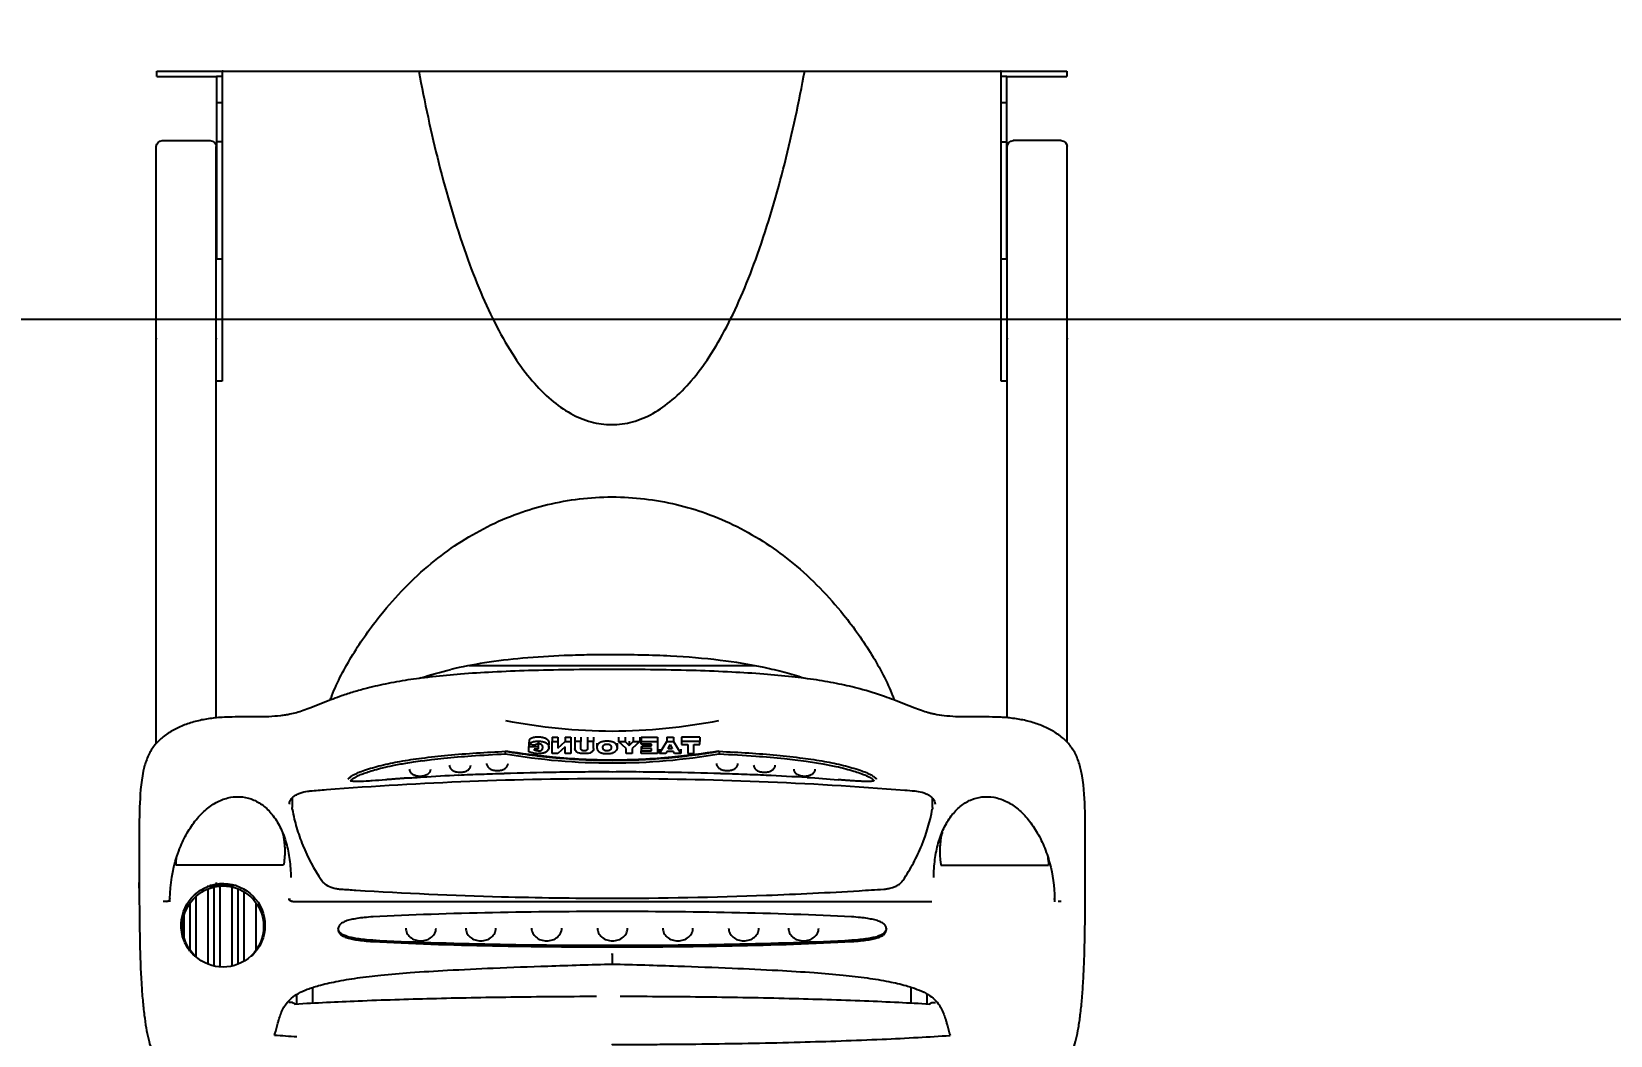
# Model space of a CAD drawing. Extents: x -32840 to 422982, y 280745 to 888746.
# Drawn here: x 80817 to 82115, y 817222 to 818047 of the extents above; entities that cross this region are included whole.
import ezdxf

# ---------------------------------------------------------------- set-up
doc = ezdxf.new("R2010")
doc.units = 0
doc.header["$LTSCALE"] = 1000
doc.header["$PDMODE"] = 3
doc.linetypes.add('HIDDEN', pattern=[0.375, 0.25, -0.125])
doc.layers.get('Defpoints').update_dxf_attribs({"linetype": 'HIDDEN'})
doc.layers.add('a-dim', color=3, linetype='Continuous')
doc.layers.add('A-FUR', color=33, linetype='Continuous', plot=False, transparency=0.5)
doc.styles.add('ROMANS', font='romans.shx', dxfattribs={"width": 0.8})
doc.dimstyles.new('dim-1', dxfattribs={"dimscale": 100, "dimtxt": 2.25, "dimasz": 1, "dimexe": 1, "dimexo": 1, "dimgap": 0.5, "dimtad": 1, "dimdec": 0, "dimzin": 3, "dimdsep": 46, "dimtxsty": 'ROMANS', "dimblk": 'ARCHTICK', "dimcen": 0.0625, "dimdle": 1, "dimclrd": 256, "dimclre": 256, "dimclrt": 6, "dimadec": 0, "dimazin": 0, "dimtfac": 1, "dimtdec": 0, "dimtix": 1, "dimtmove": 1, "dimatfit": 3, "dimfxl": 1, "dimfrac": 2, "dimtolj": 1, "dimtzin": 3, "dimarcsym": 0})

# ---------------------------------------------------------------- blocks, each defined once
blk = doc.blocks.new('_ArchTick')
at = {"color": 0, "linetype": 'ByBlock', "const_width": 0.15}
blk.add_lwpolyline([(-0.5, -0.5), (0.5, 0.5)], dxfattribs=at)
blk = doc.blocks.new('*D1335')
at = {"layer": 'a-dim', "lineweight": -2, "transparency": 16777216}
for p, q in [((78777.9, 818187.9, 0), (78777.9, 817710.8, 0)), ((87577.9, 818187.9, 0), (87577.9, 817710.8, 0)), ((78677.9, 817810.8, 0), (87677.9, 817810.8, 0))]:
    blk.add_line(p, q, dxfattribs=at)
at = {"layer": 'Defpoints', "color": 0, "transparency": 16777216}
for p in [(78777.9, 818287.9, 0), (87577.9, 818287.9, 0), (87577.9, 817810.8, 0)]:
    blk.add_point(p, dxfattribs=at)
at = {"layer": 'a-dim', "lineweight": -2, "transparency": 16777216, "xscale": 100, "yscale": 100, "zscale": 100, "rotation": 180}
blk.add_blockref('_ArchTick', (78777.9, 817810.8, 0), dxfattribs=at)
at = {"layer": 'a-dim', "lineweight": -2, "transparency": 16777216, "xscale": 100, "yscale": 100, "zscale": 100}
blk.add_blockref('_ArchTick', (87577.9, 817810.8, 0), dxfattribs=at)
at = {"layer": 'a-dim', "color": 6, "transparency": 16777216, "insert": (83177.9, 817973.3, 0), "char_height": 225, "attachment_point": 5, "style": 'ROMANS'}
blk.add_mtext('\\A1;8800', dxfattribs=at)
blk = doc.blocks.new('REC-GYM-01')
for p, q in [((467.87, -913.377), (467.752, -913.377)), ((468.01, -913.323), (468.01, -913.647)), ((468.522, -913.873), (468.522, -913.352)), ((488.207, -913.354), (488.207, -913.884)), ((488.719, -913.667), (488.719, -913.325)), ((488.893, -913.377), (489.011, -913.377)), ((465.294, -914.577), (465.294, -917.179)), ((465.491, -914.548), (465.491, -917.208)), ((465.884, -914.578), (465.884, -917.178)), ((464.496, -915.07), (464.504, -915.061)), ((464.506, -915.096), (464.506, -916.661)), ((464.634, -914.917), (464.662, -914.917)), ((464.703, -914.879), (464.703, -916.877)), ((465.097, -914.638), (465.097, -917.119)), ((466.081, -914.64), (466.081, -917.116)), ((466.278, -914.738), (466.278, -917.018)), ((466.511, -914.917), (466.538, -914.917)), ((466.672, -915.104), (466.672, -916.653)), ((464.309, -915.493), (464.309, -916.263)), ((464.208, -915.917), (464.208, -915.914)), ((462.83, -917.327), (462.83, -917.141)), ((462.83, -917.141), (462.83, -917.327)), ((463.719, -916.702), (463.618, -916.702)), ((463.837, -916.694), (463.837, -916.767)), ((463.837, -916.767), (463.837, -916.794)), ((463.837, -916.768), (463.837, -916.795)), ((463.837, -916.768), (463.837, -916.795)), ((465.162, -917.189), (465.065, -917.189)), ((465.491, -917.208), (465.491, -917.288)), ((467.758, -916.776), (467.761, -916.803)), ((467.758, -916.776), (467.761, -916.803)), ((467.875, -916.702), (467.879, -916.702)), ((467.879, -916.702), (488.884, -916.702)), ((488.884, -916.702), (488.888, -916.702)), ((492.926, -916.767), (492.926, -916.694)), ((492.926, -916.794), (492.926, -916.767)), ((492.926, -916.768), (492.926, -916.795)), ((493.145, -916.702), (493.044, -916.702)), ((493.933, -917.141), (493.933, -917.327)), ((493.933, -917.141), (493.933, -917.327)), ((462.83, -917.387), (462.83, -917.249)), ((462.83, -917.422), (462.83, -917.327)), ((462.83, -918.771), (462.83, -917.387)), ((466.018, -917.222), (465.154, -917.222)), ((493.933, -917.249), (493.933, -917.387)), ((493.933, -917.327), (493.933, -917.403)), ((493.933, -917.387), (493.933, -918.771)), ((467.577, -917.897), (464.037, -917.897)), ((489.185, -917.897), (492.726, -917.897)), ((467.854, -920.1), (467.854, -919.792)), ((488.909, -919.792), (488.909, -920.1)), ((467.769, -919.908), (467.769, -919.907)), ((488.994, -919.908), (488.994, -919.909)), ((470.292, -920.657), (470.203, -920.652)), ((486.549, -920.653), (486.444, -920.658)), ((486.984, -920.669), (486.977, -920.666)), ((486.983, -920.673), (486.984, -920.669)), ((474.866, -921.554), (474.866, -921.639)), ((474.873, -921.639), (474.877, -921.639)), ((475.638, -921.627), (475.638, -921.795)), ((475.638, -921.937), (475.638, -921.795)), ((475.638, -921.795), (475.946, -921.795)), ((475.839, -921.839), (475.647, -921.86)), ((475.647, -922.002), (475.647, -921.86)), ((475.813, -921.713), (475.813, -921.676)), ((475.946, -921.713), (475.813, -921.713)), ((475.946, -921.795), (475.946, -921.713)), ((475.946, -921.937), (475.946, -921.795)), ((476.294, -921.767), (476.294, -921.909)), ((476.402, -921.57), (476.402, -921.965)), ((476.59, -921.57), (476.402, -921.57)), ((476.831, -921.787), (476.59, -921.57)), ((476.59, -921.746), (476.832, -921.965)), ((476.59, -921.965), (476.59, -921.746)), ((476.831, -921.57), (476.831, -921.787)), ((477.018, -921.57), (476.831, -921.57)), ((477.018, -921.965), (477.018, -921.57)), ((477.151, -921.965), (477.151, -921.729)), ((477.35, -921.724), (477.35, -921.965)), ((477.57, -921.965), (477.57, -921.724)), ((477.769, -921.729), (477.769, -921.965)), ((477.876, -921.912), (477.876, -921.77)), ((478.544, -921.909), (478.544, -921.767)), ((478.833, -921.735), (478.583, -921.965)), ((478.803, -921.965), (478.933, -921.831)), ((478.833, -921.57), (478.833, -921.735)), ((479.033, -921.57), (478.833, -921.57)), ((478.933, -921.974), (478.933, -921.831)), ((478.933, -921.831), (479.063, -921.965)), ((479.033, -921.735), (479.033, -921.57)), ((479.284, -921.965), (479.033, -921.735)), ((479.326, -921.57), (479.326, -921.659)), ((479.869, -921.57), (479.326, -921.57)), ((479.326, -921.801), (479.326, -921.659)), ((479.326, -921.659), (479.669, -921.659)), ((479.335, -921.88), (479.335, -921.965)), ((479.669, -921.88), (479.335, -921.88)), ((479.36, -921.737), (479.36, -921.818)), ((479.669, -921.737), (479.36, -921.737)), ((479.36, -921.818), (479.669, -921.818)), ((479.669, -921.659), (479.669, -921.737)), ((479.669, -921.818), (479.669, -921.88)), ((479.869, -921.965), (479.869, -921.57)), ((479.932, -921.712), (479.932, -921.57)), ((479.932, -921.57), (480.174, -921.965)), ((480.14, -921.57), (479.932, -921.57)), ((480.172, -921.635), (480.14, -921.57)), ((480.398, -921.635), (480.172, -921.635)), ((480.214, -921.72), (480.285, -921.862)), ((480.355, -921.72), (480.214, -921.72)), ((480.285, -921.862), (480.355, -921.72)), ((480.391, -921.965), (480.633, -921.57)), ((480.43, -921.57), (480.398, -921.635)), ((480.633, -921.57), (480.43, -921.57)), ((480.633, -921.712), (480.633, -921.57)), ((480.658, -921.867), (480.861, -921.867)), ((480.658, -921.965), (480.658, -921.867)), ((480.861, -921.57), (481.061, -921.57)), ((480.861, -921.867), (480.861, -921.57)), ((481.061, -921.57), (481.061, -921.867)), ((481.061, -921.867), (481.264, -921.867)), ((481.264, -921.867), (481.264, -921.965)), ((481.885, -921.639), (481.89, -921.639)), ((481.897, -921.639), (481.897, -921.554)), ((463.39, -921.902), (463.39, -941.526)), ((476.402, -922.107), (476.402, -921.965)), ((476.402, -921.965), (476.59, -921.965)), ((476.402, -922.107), (476.59, -922.107)), ((476.59, -922.107), (476.59, -921.965)), ((476.832, -922.107), (476.832, -921.965)), ((476.832, -921.965), (477.018, -921.965)), ((476.832, -922.107), (477.018, -922.107)), ((477.018, -922.107), (477.018, -921.965)), ((477.151, -922.107), (477.151, -921.965)), ((477.35, -921.965), (477.151, -921.965)), ((477.35, -922.107), (477.35, -921.965)), ((477.57, -922.107), (477.57, -921.965)), ((477.769, -921.965), (477.57, -921.965)), ((477.769, -922.107), (477.769, -921.965)), ((478.583, -922.107), (478.583, -921.965)), ((478.583, -921.965), (478.803, -921.965)), ((478.803, -922.107), (478.803, -921.965)), ((479.063, -922.107), (479.063, -921.965)), ((479.063, -921.965), (479.284, -921.965)), ((479.284, -922.107), (479.284, -921.965)), ((479.335, -922.107), (479.335, -921.965)), ((479.335, -921.965), (479.869, -921.965)), ((479.335, -922.107), (479.869, -922.107)), ((479.869, -922.107), (479.869, -921.965)), ((480.174, -922.107), (480.174, -921.965)), ((480.174, -921.965), (480.391, -921.965)), ((480.174, -922.107), (480.391, -922.107)), ((480.391, -922.107), (480.391, -921.965)), ((480.658, -922.107), (480.658, -921.965)), ((481.264, -921.965), (480.658, -921.965)), ((481.264, -922.107), (480.658, -922.107)), ((481.264, -922.107), (481.264, -921.965)), ((493.335, -921.943), (493.335, -941.526)), ((465.359, -922.741), (465.359, -941.526)), ((491.367, -922.745), (491.367, -941.526)), ((469.158, -923.456), (469.162, -923.467)), ((469.162, -923.466), (469.162, -923.466)), ((487.599, -923.467), (487.603, -923.457)), ((487.599, -923.467), (487.599, -923.466)), ((472.083, -924.053), (472.038, -924.038)), ((483.061, -924.456), (473.668, -924.456)), ((478.381, -924.815), (478.365, -924.815)), ((470.774, -926.128), (470.776, -926.131)), ((485.986, -926.131), (485.987, -926.128)), ((478.365, -930.005), (478.381, -930.005)), ((465.561, -933.811), (465.359, -933.815)), ((465.561, -944.008), (465.561, -933.811)), ((491.367, -933.815), (491.168, -933.811)), ((491.168, -933.811), (491.168, -944.008)), ((465.359, -937.836), (465.561, -937.836)), ((465.372, -943.83), (465.372, -937.836)), ((491.168, -937.836), (491.367, -937.836)), ((491.357, -937.836), (491.357, -943.83)), ((473.573, -937.979), (473.575, -937.975)), ((483.154, -937.975), (483.156, -937.979)), ((463.587, -941.723), (465.162, -941.723)), ((465.372, -941.688), (465.561, -941.688)), ((491.168, -941.687), (491.357, -941.687)), ((493.138, -941.723), (491.564, -941.723)), ((465.561, -942.964), (465.372, -942.964)), ((491.357, -942.963), (491.168, -942.963)), ((463.404, -943.83), (465.372, -943.83)), ((463.404, -943.83), (463.404, -944.008)), ((463.404, -944.008), (465.561, -944.008)), ((465.561, -943.83), (465.372, -943.83)), ((465.585, -944.008), (465.561, -944.008)), ((465.561, -944.008), (465.585, -944.008)), ((465.561, -944.008), (472.021, -944.008)), ((465.562, -944.008), (465.652, -944.008)), ((472.021, -944.008), (473.587, -944.008)), ((473.587, -944.008), (480.541, -944.008)), ((480.541, -944.008), (484.708, -944.008)), ((484.708, -944.008), (491.168, -944.008)), ((491.077, -944.008), (491.167, -944.008)), ((491.168, -944.008), (491.144, -944.008)), ((491.144, -944.008), (491.168, -944.008)), ((491.357, -943.83), (491.168, -943.83)), ((491.168, -944.008), (493.325, -944.008)), ((491.357, -943.83), (493.325, -943.83)), ((493.325, -944.008), (493.325, -943.83))]:
    blk.add_line(p, q)
for centre, radius, start, end in [((472.297, -984.295), 72.173, 93.40545, 93.99056), ((467.87, -913.298), 0.0787, 270.0008, 344.5476), ((488.893, -913.298), 0.0787, 195.4499, 269.9993), ((465.586, -915.878), 1.333, 46.1105, 133.8895), ((465.586, -915.878), 1.333, 133.8895, 0), ((465.549, -915.892), 1.335, 142.0214, 157.567), ((465.586, -915.914), 1.378, 133.6923, 141.7763), ((465.586, -915.878), 1.333, 360, 46.1105), ((465.586, -915.914), 1.378, 0, 46.3077), ((447.849, -915.47), 30.536, 0.8937, 1.5477), ((529.186, -915.894), 50.812, 178.5912, 178.9843), ((465.587, -915.914), 1.378, 167.3486, 179.9982), ((465.576, -915.91), 1.368, 157.2843, 167.3844), ((465.495, -915.915), 1.287, 180.0746, 182.3411), ((465.586, -915.914), 1.378, 182.2665, 0), ((468.622, -916.716), 4.786, 180.9388, 197.8445), ((465.166, -917.44), 0.251, 57.5647, 91.008), ((466.887, -917.746), 2.854, 183.0315, 188.8067), ((489.876, -917.746), 2.854, 351.201, 356.9685), ((468.156, -919.792), 0.302, 169.5119, 179.9904), ((488.607, -919.792), 0.302, 0.0078, 10.4902), ((469.893, -920.603), 0.133, 216.7036, 225.2111), ((470.008, -920.486), 0.298, 225.343, 230.4925), ((469.877, -920.936), 0.284, 92.7523, 102.6743), ((470.167, -920.294), 0.547, 230.4547, 235.1017), ((470.363, -920.012), 0.891, 235.1161, 241.4588), ((469.973, -921.903), 1.256, 91.5444, 95.0385), ((470.588, -919.6), 1.359, 241.4295, 245.787), ((470.002, -923.193), 2.547, 88.8384, 91.4145), ((471.05, -918.565), 2.493, 245.865, 249.5792), ((469.931, -926.441), 5.795, 87.3093, 88.7851), ((469.87, -928.925), 8.279, 85.6904, 87.0796), ((467.941, -957.083), 36.503, 85.3083, 85.9926), ((474.187, -888.694), 32.167, 265.5232, 266.34), ((475.63, -867.976), 52.935, 266.2126, 267.5072), ((480.923, -864.253), 56.663, 272.5422, 273.9093), ((480.722, -861.961), 58.963, 273.95309, 274.94458), ((487.076, -931.958), 11.317, 93.2004, 94.217), ((486.785, -925.117), 4.47, 91.0854, 93.0279), ((485.854, -918.921), 2.111, 293.077, 296.6087), ((486.76, -923.328), 2.681, 88.7667, 91.2813), ((486.455, -920.106), 0.782, 296.1573, 308.0428), ((486.79, -921.915), 1.268, 85.1769, 88.7155), ((486.847, -921.223), 0.573, 79.7729, 85.1151), ((486.705, -920.428), 0.374, 308.2429, 312.9825), ((486.914, -920.852), 0.197, 71.1284, 79.6123), ((486.834, -920.57), 0.182, 313.8221, 321.0838), ((486.937, -920.654), 0.0494, 321.0838, 337.2051), ((471.794, -916.548), 4.643, 249.6597, 251.9115), ((472.415, -914.634), 6.655, 251.9426, 253.8635), ((472.397, -914.727), 6.561, 253.792, 256.1652), ((472.763, -913.243), 8.089, 256.1608, 258.5811), ((473.554, -909.27), 12.14, 258.6331, 260.7331), ((474.164, -905.521), 15.939, 260.7394, 261.6542), ((474.558, -902.847), 18.642, 261.6506, 262.5656), ((475.082, -898.803), 22.719, 262.5726, 263.3257), ((477.45, -827.528), 93.423, 267.47113, 267.92954), ((479.704, -764.13), 156.861, 267.94335, 268.21649), ((479.186, -779.482), 141.501, 268.2328, 268.92732), ((478.145, -832.38), 88.592, 268.95958, 269.57776), ((477.945, -861.066), 59.906, 269.56733, 270.43028), ((478.842, -867.73), 53.242, 269.5189, 270.4675), ((478.482, -823.609), 97.365, 270.46754, 271.02506), ((477.782, -787.523), 133.458, 271.0481, 271.78544), ((476.889, -758.995), 161.999, 271.78689, 272.06665), ((479.346, -828.377), 92.574, 272.09528, 272.53252), ((481.603, -898.25), 23.277, 276.016, 277.7792), ((482.614, -905.675), 15.784, 277.7926, 279.8058), ((483.611, -911.409), 9.964, 279.7718, 282.2847), ((484.239, -914.254), 7.051, 282.2146, 284.994), ((484.065, -913.667), 7.662, 285.1145, 287.1302), ((484.711, -915.777), 5.455, 287.174, 289.442), ((485.517, -918.067), 3.028, 289.4808, 292.611), ((475.311, -896.946), 24.59, 263.2985, 264.2514), ((475.85, -891.701), 29.863, 264.2316, 265.9642), ((476.692, -879.767), 41.827, 265.9642, 267.4982), ((474.874, -921.586), 0.062, 267.2702, 279.3664), ((474.874, -921.586), 0.062, 267.2702, 279.3664), ((475.969, -922.387), 0.829, 102.1415, 113.5057), ((475.783, -921.8), 0.148, 203.6177, 235.8686), ((475.926, -922.189), 0.627, 87.3222, 102.1415), ((475.955, -922.035), 0.386, 100.8474, 111.594), ((475.906, -921.801), 0.0767, 209.4923, 249.7354), ((475.946, -921.692), 0.193, 249.7354, 271.6454), ((475.946, -921.995), 0.346, 90, 100.625), ((476.123, -921.766), 0.171, 318.2445, 359.4515), ((476.124, -921.768), 0.17, 0.1587, 39.997), ((476.13, -921.908), 0.165, 359.5112, 25.0189), ((477.274, -921.727), 0.122, 148.7046, 181.1442), ((477.319, -921.762), 0.18, 121.74, 146.7602), ((477.352, -921.806), 0.235, 101.7157, 122.8695), ((477.442, -922.281), 0.718, 89.8132, 101.0034), ((477.408, -921.724), 0.0586, 120.105, 180), ((477.358, -925.045), 3.483, 86.9021, 88.5911), ((477.508, -921.726), 0.062, 2.0186, 58.1386), ((477.535, -921.914), 0.347, 72.411, 88.0366), ((477.523, -921.903), 0.341, 57.0838, 69.9481), ((477.642, -921.721), 0.123, 28.3378, 57.6513), ((477.639, -921.729), 0.13, 0, 30.9146), ((478.324, -921.82), 0.243, 43.839, 75.8075), ((478.384, -921.762), 0.159, 358.2787, 43.839), ((481.889, -921.586), 0.0621, 260.6336, 272.7284), ((481.889, -921.586), 0.0621, 260.6336, 272.7284), ((480.202, -882.067), 39.523, 272.4576, 274.2057), ((480.85, -891.008), 30.558, 274.2227, 275.996), ((475.783, -921.943), 0.148, 203.6177, 235.8686), ((475.847, -921.694), 0.272, 237.2167, 257.3858), ((475.847, -921.836), 0.272, 237.2167, 257.3858), ((476.124, -921.908), 0.171, 318.1849, 359.5112), ((474.384, -921.4), 5.616, 200.0301, 201.4785), ((482.08, -921.288), 5.933, 338.557, 339.9253), ((475.509, -913.725), 10.881, 251.6463, 257.0462), ((463.587, -941.526), 0.197, 180, 270), ((465.162, -941.526), 0.197, 270, 0), ((465.162, -941.526), 0.197, 270, 360), ((491.564, -941.526), 0.197, 180, 270), ((491.564, -941.526), 0.197, 180, 270), ((493.138, -941.526), 0.197, 270, 0), ((493.138, -941.526), 0.197, 270, 360)]:
    blk.add_arc(centre, radius, start, end)
for points, degree, knots in [([(462.83, -917.141), (462.831, -916.544), (462.838, -915.499), (462.881, -914.27), (462.938, -913.476), (462.989, -912.987), (463.05, -912.562), (463.124, -912.193), (463.211, -911.872), (463.316, -911.592), (463.44, -911.35), (463.584, -911.146), (463.747, -910.979), (463.929, -910.851), (464.133, -910.76), (464.323, -910.716), (464.505, -910.695), (464.743, -910.678), (465.036, -910.662), (465.334, -910.673), (465.551, -910.691), (465.724, -910.708), (465.83, -910.724), (465.884, -910.735)], 3, [0, 0, 0, 0, 45.485198, 79.574083, 93.713434, 106.175567, 116.982221, 126.420934, 134.857613, 142.35115, 149.16202, 155.473949, 161.332036, 166.904219, 172.383766, 178.261097, 181.670515, 186.373678, 196.453206, 204.00579, 209.060803, 213.033779, 217.244303, 217.244303, 217.244303, 217.244303]), ([(491.239, -910.689), (491.29, -910.684), (491.441, -910.673), (491.723, -910.662), (492.062, -910.681), (492.377, -910.702), (492.629, -910.76), (492.833, -910.85), (493.015, -910.978), (493.179, -911.146), (493.323, -911.35), (493.447, -911.592), (493.552, -911.872), (493.639, -912.194), (493.713, -912.566), (493.775, -912.992), (493.825, -913.478), (493.865, -914.033), (493.896, -914.668), (493.926, -915.712), (493.932, -916.547), (493.933, -917.141)], 3, [372.200272, 372.200272, 372.200272, 372.200272, 376.154289, 383.743476, 393.702111, 401.952808, 407.83688, 413.303519, 418.862357, 424.738857, 431.06874, 437.885562, 445.374329, 453.835569, 463.321616, 474.243447, 486.581068, 500.607988, 516.592299, 535.01741, 580.226926, 580.226926, 580.226926, 580.226926]), ([(478.382, -911.999), (478.382, -911.999), (478.382, -911.999), (478.382, -911.999), (478.382, -911.999), (478.382, -911.999), (478.382, -911.999), (478.382, -911.999), (478.385, -911.999), (478.393, -911.999), (478.409, -911.999), (478.437, -911.999), (478.492, -911.999), (478.61, -911.999), (478.844, -911.999), (479.304, -912), (480.216, -912.005), (482.007, -912.021), (484.442, -912.067), (486.749, -912.145), (488.393, -912.227), (489.139, -912.273), (489.488, -912.297)], 3, [0, 0, 0, 0, 0.001301, 0.006263, 0.006859, 0.009144, 0.014433, 0.014467, 0.016399, 0.260892, 0.586785, 1.23849, 2.42879, 4.768177, 10.196814, 20.323069, 39.79457, 79.682451, 156.834631, 225.359963, 255.553928, 282.266428, 282.266428, 282.266428, 282.266428]), ([(467.275, -912.297), (467.28, -912.314), (467.32, -912.448), (467.365, -912.619), (467.427, -912.836), (467.48, -912.999), (467.557, -913.179), (467.67, -913.361), (467.834, -913.534), (468.071, -913.692), (468.372, -913.827), (468.785, -913.958), (469.335, -914.081), (470.02, -914.194), (470.836, -914.29), (471.824, -914.372), (473.057, -914.447), (474.564, -914.518), (476.373, -914.586), (477.679, -914.625), (478.389, -914.645)], 3, [273.822519, 273.822519, 273.822519, 273.822519, 275.174141, 284.479115, 287.324702, 292.327857, 297.513615, 302.228928, 308.582117, 315.578473, 323.823851, 333.656309, 348.571481, 366.758898, 386.554424, 411.130636, 442.318449, 480.623199, 526.121771, 580.225846, 580.225846, 580.225846, 580.225846]), ([(478.374, -914.645), (479.094, -914.625), (480.41, -914.585), (482.227, -914.517), (483.722, -914.447), (484.941, -914.371), (485.921, -914.29), (486.741, -914.195), (487.431, -914.081), (487.981, -913.957), (488.392, -913.826), (488.693, -913.691), (488.929, -913.534), (489.093, -913.361), (489.205, -913.179), (489.282, -913), (489.335, -912.837), (489.398, -912.621), (489.443, -912.449), (489.483, -912.315), (489.488, -912.297)], 3, [0, 0, 0, 0, 54.917763, 100.322643, 138.542163, 168.947974, 193.34841, 213.507249, 231.844346, 246.583397, 256.460526, 264.690557, 271.639359, 278.006063, 282.668229, 287.86641, 292.881453, 295.730278, 304.997659, 306.404672, 306.404672, 306.404672, 306.404672]), ([(477.868, -913.573), (477.376, -913.572), (476.434, -913.568), (474.625, -913.548), (472.501, -913.508), (470.135, -913.433), (468.638, -913.361), (467.946, -913.319)], 3, [0, 0, 0, 0, 37.425614, 71.78185, 137.897865, 199.274986, 252.133166, 252.133166, 252.133166, 252.133166]), ([(488.817, -913.319), (488.478, -913.34), (487.765, -913.378), (486.227, -913.446), (484.119, -913.512), (481.439, -913.561), (479.584, -913.573), (478.638, -913.574)], 3, [0, 0, 0, 0, 25.874152, 54.40712, 117.361609, 186.561194, 258.666476, 258.666476, 258.666476, 258.666476]), ([(469.37, -915.782), (469.371, -915.756), (469.381, -915.7), (469.432, -915.626), (469.519, -915.565), (469.642, -915.513), (469.802, -915.469), (469.999, -915.433), (470.237, -915.403), (470.412, -915.389), (470.508, -915.382)], 3, [33.245629, 33.245629, 33.245629, 33.245629, 35.237075, 37.483611, 39.923983, 43.325856, 47.616491, 52.510398, 58.586328, 65.891571, 65.891571, 65.891571, 65.891571]), ([(470.508, -915.424), (470.417, -915.43), (470.247, -915.444), (470.015, -915.472), (469.818, -915.508), (469.659, -915.549), (469.536, -915.599), (469.447, -915.655), (469.388, -915.726), (469.373, -915.784), (469.37, -915.813)], 3, [0, 0, 0, 0, 6.901911, 12.975654, 17.853148, 22.145767, 25.501969, 27.922522, 30.112675, 32.372556, 32.372556, 32.372556, 32.372556]), ([(471.595, -915.823), (471.595, -915.796), (471.601, -915.741), (471.64, -915.634), (471.736, -915.518), (471.9, -915.428), (472.026, -915.408), (472.091, -915.408)], 3, [0, 0, 0, 0, 2.084509, 4.194463, 8.610067, 13.308269, 18.220065, 18.220065, 18.220065, 18.220065]), ([(472.091, -915.408), (472.123, -915.408), (472.188, -915.413), (472.31, -915.444), (472.446, -915.518), (472.559, -915.655), (472.587, -915.768), (472.587, -915.823)], 3, [0, 0, 0, 0, 2.459495, 4.911796, 9.609432, 14.025597, 18.22006, 18.22006, 18.22006, 18.22006]), ([(473.563, -915.823), (473.563, -915.796), (473.57, -915.741), (473.609, -915.634), (473.704, -915.518), (473.869, -915.428), (473.995, -915.408), (474.059, -915.408)], 3, [0, 0, 0, 0, 2.084509, 4.194463, 8.610067, 13.308269, 18.220065, 18.220065, 18.220065, 18.220065]), ([(474.059, -915.408), (474.092, -915.408), (474.156, -915.413), (474.279, -915.444), (474.414, -915.518), (474.528, -915.655), (474.556, -915.768), (474.556, -915.823)], 3, [0, 0, 0, 0, 2.459495, 4.911796, 9.609432, 14.025597, 18.22006, 18.22006, 18.22006, 18.22006]), ([(475.729, -915.823), (475.728, -915.796), (475.735, -915.741), (475.774, -915.634), (475.87, -915.518), (476.034, -915.428), (476.16, -915.408), (476.225, -915.408)], 3, [0, 0, 0, 0, 2.084509, 4.194463, 8.610067, 13.308269, 18.220065, 18.220065, 18.220065, 18.220065]), ([(476.225, -915.408), (476.257, -915.408), (476.321, -915.413), (476.444, -915.444), (476.58, -915.518), (476.693, -915.655), (476.721, -915.768), (476.721, -915.823)], 3, [0, 0, 0, 0, 2.459495, 4.911796, 9.609432, 14.025597, 18.22006, 18.22006, 18.22006, 18.22006]), ([(477.894, -915.823), (477.894, -915.796), (477.9, -915.741), (477.939, -915.634), (478.035, -915.518), (478.199, -915.428), (478.326, -915.408), (478.39, -915.408)], 3, [0, 0, 0, 0, 2.084509, 4.194463, 8.610067, 13.308269, 18.220065, 18.220065, 18.220065, 18.220065]), ([(478.39, -915.408), (478.422, -915.408), (478.487, -915.413), (478.609, -915.444), (478.745, -915.518), (478.858, -915.655), (478.886, -915.768), (478.886, -915.823)], 3, [0, 0, 0, 0, 2.459495, 4.911796, 9.609432, 14.025597, 18.22006, 18.22006, 18.22006, 18.22006]), ([(480.042, -915.823), (480.042, -915.796), (480.049, -915.741), (480.088, -915.634), (480.183, -915.518), (480.348, -915.428), (480.474, -915.408), (480.538, -915.408)], 3, [0, 0, 0, 0, 2.084509, 4.194463, 8.610067, 13.308269, 18.220065, 18.220065, 18.220065, 18.220065]), ([(480.538, -915.408), (480.57, -915.408), (480.635, -915.413), (480.758, -915.444), (480.893, -915.518), (481.007, -915.655), (481.035, -915.768), (481.034, -915.823)], 3, [0, 0, 0, 0, 2.459495, 4.911796, 9.609432, 14.025597, 18.22006, 18.22006, 18.22006, 18.22006]), ([(482.207, -915.823), (482.207, -915.796), (482.214, -915.741), (482.253, -915.634), (482.349, -915.518), (482.513, -915.428), (482.639, -915.408), (482.704, -915.408)], 3, [0, 0, 0, 0, 2.084509, 4.194463, 8.610067, 13.308269, 18.220065, 18.220065, 18.220065, 18.220065]), ([(482.704, -915.408), (482.736, -915.408), (482.8, -915.413), (482.923, -915.444), (483.058, -915.518), (483.172, -915.655), (483.2, -915.768), (483.2, -915.823)], 3, [0, 0, 0, 0, 2.459495, 4.911796, 9.609432, 14.025597, 18.22006, 18.22006, 18.22006, 18.22006]), ([(484.176, -915.823), (484.176, -915.796), (484.182, -915.741), (484.221, -915.634), (484.317, -915.518), (484.481, -915.428), (484.608, -915.408), (484.672, -915.408)], 3, [0, 0, 0, 0, 2.084509, 4.194463, 8.610067, 13.308269, 18.220065, 18.220065, 18.220065, 18.220065]), ([(484.672, -915.408), (484.704, -915.408), (484.769, -915.413), (484.891, -915.444), (485.027, -915.518), (485.14, -915.655), (485.168, -915.768), (485.168, -915.823)], 3, [0, 0, 0, 0, 2.459495, 4.911796, 9.609432, 14.025597, 18.22006, 18.22006, 18.22006, 18.22006]), ([(486.255, -915.382), (486.351, -915.389), (486.526, -915.403), (486.764, -915.433), (486.961, -915.469), (487.121, -915.513), (487.244, -915.565), (487.331, -915.626), (487.382, -915.7), (487.392, -915.756), (487.393, -915.782)], 3, [0, 0, 0, 0, 7.305243, 13.381173, 18.275081, 22.565715, 25.967588, 28.40796, 30.654496, 32.645943, 32.645943, 32.645943, 32.645943]), ([(487.393, -915.813), (487.39, -915.784), (487.375, -915.726), (487.316, -915.655), (487.227, -915.599), (487.104, -915.549), (486.945, -915.508), (486.748, -915.472), (486.515, -915.444), (486.346, -915.43), (486.255, -915.424)], 3, [0, 0, 0, 0, 2.259881, 4.450034, 6.870587, 10.226789, 14.519408, 19.396902, 25.470645, 32.372556, 32.372556, 32.372556, 32.372556]), ([(470.516, -916.196), (470.419, -916.19), (470.241, -916.176), (469.999, -916.146), (469.799, -916.109), (469.636, -916.064), (469.511, -916.009), (469.423, -915.944), (469.375, -915.866), (469.368, -915.809), (469.37, -915.782)], 3, [0, 0, 0, 0, 7.419422, 13.590039, 18.570481, 22.950025, 26.429945, 28.92123, 31.203696, 33.245629, 33.245629, 33.245629, 33.245629]), ([(487.393, -915.782), (487.394, -915.809), (487.388, -915.866), (487.34, -915.944), (487.252, -916.009), (487.127, -916.064), (486.964, -916.109), (486.764, -916.146), (486.522, -916.176), (486.344, -916.19), (486.247, -916.196)], 3, [32.645943, 32.645943, 32.645943, 32.645943, 34.687876, 36.970342, 39.461626, 42.941547, 47.321091, 52.301532, 58.472149, 65.891571, 65.891571, 65.891571, 65.891571]), ([(468.818, -917.399), (468.837, -917.371), (468.884, -917.316), (469.009, -917.22), (469.147, -917.163), (469.298, -917.126), (469.377, -917.114), (469.437, -917.108), (469.617, -917.096), (471.384, -916.982), (474.327, -916.85), (478.827, -916.787), (482.748, -916.86), (485.752, -917.008), (487.043, -917.09), (487.357, -917.11), (487.426, -917.119), (487.516, -917.138), (487.586, -917.157), (487.653, -917.181), (487.713, -917.207), (487.771, -917.239), (487.824, -917.274), (487.885, -917.324), (487.924, -917.368), (487.945, -917.399)], 3, [0, 0, 0, 0, 2.600939, 5.466847, 11.931087, 13.835382, 17.356802, 17.993194, 18.447985, 31.131752, 152.862996, 242.955617, 373.97558, 451.637086, 472.115522, 472.604933, 475.583754, 477.385341, 479.60483, 481.115812, 482.846575, 484.577204, 486.140326, 487.700752, 490.572049, 490.572049, 490.572049, 490.572049]), ([(488.952, -917.493), (488.952, -917.69), (488.976, -918.07), (489.085, -918.614), (489.263, -919.099), (489.505, -919.512), (489.804, -919.835), (490.151, -920.054), (490.535, -920.159), (490.934, -920.145), (491.328, -920.015), (491.7, -919.776), (492.04, -919.439), (492.339, -919.013), (492.586, -918.517), (492.836, -917.78), (492.919, -917.191), (492.926, -916.794)], 3, [0, 0, 0, 0, 15.009867, 28.993661, 42.114792, 54.290673, 65.24549, 75.439747, 85.279277, 95.239549, 105.544048, 116.604874, 128.702984, 141.88944, 156.082147, 170.817044, 201.072874, 201.072874, 201.072874, 201.072874]), ([(464.067, -918.183), (464.104, -918.296), (464.21, -918.584), (464.424, -919.013), (464.723, -919.438), (465.063, -919.776), (465.435, -920.015), (465.828, -920.145), (466.228, -920.159), (466.612, -920.054), (466.959, -919.835), (467.258, -919.512), (467.5, -919.099), (467.677, -918.614), (467.787, -918.07), (467.811, -917.69), (467.811, -917.493)], 3, [35.87578, 35.87578, 35.87578, 35.87578, 44.990728, 59.183435, 72.369892, 84.468001, 95.528828, 105.832877, 115.793651, 125.633718, 135.827385, 146.782203, 158.958084, 172.079215, 186.063009, 201.072876, 201.072876, 201.072876, 201.072876]), ([(467.859, -919.737), (467.879, -919.628), (467.922, -919.425), (468.029, -919.026), (468.274, -918.329), (468.58, -917.762), (468.818, -917.399)], 3, [0, 0, 0, 0, 8.450787, 15.749506, 31.534551, 64.617853, 64.617853, 64.617853, 64.617853]), ([(487.945, -917.399), (488.007, -917.494), (488.124, -917.681), (488.336, -918.059), (488.65, -918.724), (488.829, -919.33), (488.904, -919.737)], 3, [0, 0, 0, 0, 8.674669, 16.75493, 33.064711, 64.617123, 64.617123, 64.617123, 64.617123]), ([(467.537, -918.978), (467.538, -918.973), (467.553, -918.915), (467.575, -918.81), (467.597, -918.662), (467.619, -918.415), (467.614, -918.159), (467.586, -917.951), (467.577, -917.897)], 3, [308.377164, 308.377164, 308.377164, 308.377164, 309.286088, 318.373044, 326.49483, 334.616615, 360.857664, 370.263756, 370.263756, 370.263756, 370.263756]), ([(489.226, -918.978), (489.225, -918.973), (489.21, -918.915), (489.188, -918.81), (489.166, -918.662), (489.144, -918.415), (489.149, -918.159), (489.177, -917.951), (489.185, -917.897)], 3, [308.377164, 308.377164, 308.377164, 308.377164, 309.286088, 318.373044, 326.49483, 334.616615, 360.857664, 370.263756, 370.263756, 370.263756, 370.263756]), ([(462.994, -921.122), (462.9, -920.76), (462.864, -920.312), (462.83, -919.56), (462.83, -919.159), (462.83, -918.771)], 3, [413.637129, 413.637129, 413.637129, 413.637129, 461.283575, 461.283575, 512.015391, 512.015391, 512.015391, 512.015391]), ([(493.933, -918.771), (493.933, -919.159), (493.932, -919.56), (493.899, -920.312), (493.863, -920.76), (493.769, -921.122)], 3, [-539.568954, -539.568954, -539.568954, -539.568954, -488.837137, -488.837137, -441.190692, -441.190692, -441.190692, -441.190692]), ([(467.769, -919.908), (467.769, -919.942), (467.787, -920.016), (467.86, -920.115), (467.97, -920.2), (468.142, -920.284), (468.306, -920.323), (468.42, -920.336), (468.623, -920.352), (471.939, -920.618), (478.465, -920.875), (484.918, -920.613), (488.213, -920.346), (488.324, -920.337), (488.363, -920.334), (488.494, -920.316), (488.663, -920.268), (488.822, -920.18), (488.917, -920.099), (488.979, -920.007), (488.994, -919.939), (488.994, -919.907)], 3, [0, 0, 0, 0, 2.644166, 5.676018, 9.207643, 13.231253, 20.160922, 21.926016, 21.966555, 35.672212, 275.465034, 519.218534, 527.381846, 527.407171, 527.671798, 530.413434, 537.446075, 541.003766, 544.169632, 546.905995, 549.344865, 549.344865, 549.344865, 549.344865]), ([(469.701, -920.723), (469.701, -920.727), (469.705, -920.736), (469.72, -920.758), (469.775, -920.806), (469.879, -920.872), (470.042, -920.948), (470.253, -921.025), (470.504, -921.104), (470.892, -921.209), (471.431, -921.318), (472.162, -921.426), (473.318, -921.554), (474.238, -921.611), (474.873, -921.639)], 3, [0, 0, 0, 0, 0.306636, 0.759356, 2.030231, 5.830559, 10.157309, 15.694394, 22.900084, 30.225124, 46.318095, 64.744635, 86.573599, 134.948256, 134.948256, 134.948256, 134.948256]), ([(469.814, -920.658), (469.797, -920.662), (469.786, -920.666), (469.779, -920.669)], 1, [218.1819166, 218.1819166, 218.6319923, 218.9321561, 219.110462, 219.110462]), ([(469.779, -920.669), (469.78, -920.672), (469.782, -920.677), (469.786, -920.683)], 1, [0, 0, 0.0955782, 0.2136092, 0.3977135, 0.3977135]), ([(471.676, -920.762), (471.418, -920.742), (470.927, -920.703)], 1, [170.769467, 170.769467, 177.346557, 189.855853, 189.855853]), ([(471.708, -921.056), (471.708, -921.04), (471.713, -921.009), (471.742, -920.947), (471.813, -920.883), (471.929, -920.835), (472.016, -920.824), (472.062, -920.824)], 3, [0, 0, 0, 0, 1.172207, 2.390378, 5.143228, 8.340878, 11.82307, 11.82307, 11.82307, 11.82307]), ([(472.062, -920.824), (472.085, -920.824), (472.131, -920.827), (472.217, -920.844), (472.311, -920.883), (472.394, -920.958), (472.417, -921.024), (472.416, -921.056)], 3, [0, 0, 0, 0, 1.767588, 3.481029, 6.679872, 9.433017, 11.823068, 11.823068, 11.823068, 11.823068]), ([(481.89, -921.639), (482.218, -921.625), (482.852, -921.591), (483.771, -921.518), (484.601, -921.426), (485.332, -921.318), (485.871, -921.209), (486.259, -921.104), (486.51, -921.025), (486.721, -920.948), (486.884, -920.872), (486.988, -920.806), (487.043, -920.758), (487.058, -920.736), (487.062, -920.727), (487.063, -920.723)], 3, [0, 0, 0, 0, 25.029087, 48.37022, 70.200826, 88.628821, 104.722529, 112.048683, 119.254432, 124.791846, 129.118771, 132.919807, 134.190803, 134.643991, 134.95122, 134.95122, 134.95122, 134.95122]), ([(484.346, -921.056), (484.346, -921.04), (484.351, -921.009), (484.38, -920.947), (484.452, -920.883), (484.567, -920.835), (484.655, -920.824), (484.701, -920.824)], 3, [0, 0, 0, 0, 1.172207, 2.390378, 5.143228, 8.340878, 11.82307, 11.82307, 11.82307, 11.82307]), ([(484.701, -920.824), (484.724, -920.824), (484.77, -920.827), (484.856, -920.844), (484.95, -920.883), (485.033, -920.958), (485.055, -921.024), (485.055, -921.056)], 3, [0, 0, 0, 0, 1.767588, 3.481029, 6.679872, 9.433017, 11.823068, 11.823068, 11.823068, 11.823068]), ([(486.244, -920.671), (486.041, -920.686), (485.804, -920.705)], 1, [18.874905, 18.874905, 24.034386, 30.075888, 30.075888]), ([(463.913, -922.312), (463.853, -922.279), (463.74, -922.209), (463.535, -922.057), (463.316, -921.835), (463.116, -921.505), (463.03, -921.256), (462.994, -921.122)], 3, [374.24838, 374.24838, 374.24838, 374.24838, 379.460006, 384.426734, 393.67133, 403.043011, 413.637129, 413.637129, 413.637129, 413.637129]), ([(473.024, -921.182), (473.024, -921.167), (473.029, -921.136), (473.058, -921.074), (473.129, -921.009), (473.245, -920.962), (473.333, -920.951), (473.379, -920.951)], 3, [0, 0, 0, 0, 1.172207, 2.390378, 5.143228, 8.340878, 11.82307, 11.82307, 11.82307, 11.82307]), ([(473.379, -920.951), (473.402, -920.951), (473.448, -920.954), (473.534, -920.971), (473.628, -921.009), (473.711, -921.084), (473.733, -921.151), (473.733, -921.182)], 3, [0, 0, 0, 0, 1.767588, 3.481029, 6.679872, 9.433017, 11.823068, 11.823068, 11.823068, 11.823068]), ([(474.248, -921.236), (474.248, -921.221), (474.253, -921.19), (474.282, -921.128), (474.353, -921.063), (474.469, -921.016), (474.556, -921.005), (474.602, -921.005)], 3, [0, 0, 0, 0, 1.172207, 2.390378, 5.143228, 8.340878, 11.82307, 11.82307, 11.82307, 11.82307]), ([(474.602, -921.005), (474.625, -921.005), (474.671, -921.008), (474.757, -921.025), (474.851, -921.063), (474.934, -921.139), (474.957, -921.205), (474.956, -921.236)], 3, [0, 0, 0, 0, 1.767588, 3.481029, 6.679872, 9.433017, 11.823068, 11.823068, 11.823068, 11.823068]), ([(474.877, -921.639), (475.167, -921.591), (475.754, -921.505), (476.923, -921.382), (478.386, -921.317), (480.14, -921.395), (481.303, -921.543), (481.885, -921.639)], 3, [0, 0, 0, 0, 22.338482, 45.221333, 89.544194, 133.86712, 178.840126, 178.840126, 178.840126, 178.840126]), ([(481.879, -921.647), (481.374, -921.563), (480.219, -921.41), (478.381, -921.317), (476.544, -921.41), (475.389, -921.563), (474.884, -921.647)], 3, [10.114747, 10.114747, 10.114747, 10.114747, 50.018186, 100.075001, 150.131815, 190.035254, 190.035254, 190.035254, 190.035254]), ([(481.806, -921.236), (481.806, -921.221), (481.811, -921.19), (481.84, -921.128), (481.912, -921.063), (482.027, -921.016), (482.115, -921.005), (482.161, -921.005)], 3, [0, 0, 0, 0, 1.172207, 2.390378, 5.143228, 8.340878, 11.82307, 11.82307, 11.82307, 11.82307]), ([(482.161, -921.005), (482.184, -921.005), (482.23, -921.008), (482.316, -921.025), (482.41, -921.063), (482.493, -921.139), (482.515, -921.205), (482.515, -921.236)], 3, [0, 0, 0, 0, 1.767588, 3.481029, 6.679872, 9.433017, 11.823068, 11.823068, 11.823068, 11.823068]), ([(483.03, -921.182), (483.03, -921.167), (483.035, -921.136), (483.064, -921.074), (483.135, -921.009), (483.251, -920.962), (483.339, -920.951), (483.384, -920.951)], 3, [0, 0, 0, 0, 1.172207, 2.390378, 5.143228, 8.340878, 11.82307, 11.82307, 11.82307, 11.82307]), ([(483.384, -920.951), (483.407, -920.951), (483.453, -920.954), (483.539, -920.971), (483.633, -921.009), (483.716, -921.084), (483.739, -921.151), (483.739, -921.182)], 3, [0, 0, 0, 0, 1.767588, 3.481029, 6.679872, 9.433017, 11.823068, 11.823068, 11.823068, 11.823068]), ([(493.769, -921.122), (493.751, -921.188), (493.711, -921.322), (493.611, -921.564), (493.447, -921.835), (493.18, -922.106), (492.966, -922.246), (492.85, -922.312)], 3, [-441.190692, -441.190692, -441.190692, -441.190692, -435.946338, -430.596574, -421.224893, -411.980296, -401.801943, -401.801943, -401.801943, -401.801943]), ([(465.553, -922.756), (465.474, -922.752), (465.32, -922.739), (465.024, -922.701), (464.671, -922.629), (464.275, -922.497), (464.028, -922.378), (463.913, -922.312)], 3, [330.695419, 330.695419, 330.695419, 330.695419, 336.758697, 342.485854, 353.42255, 364.152502, 374.24838, 374.24838, 374.24838, 374.24838]), ([(492.85, -922.312), (492.793, -922.345), (492.676, -922.406), (492.426, -922.518), (492.092, -922.629), (491.661, -922.717), (491.364, -922.747), (491.21, -922.756)], 3, [-401.801943, -401.801943, -401.801943, -401.801943, -396.836586, -391.706065, -380.976113, -370.039417, -358.248981, -358.248981, -358.248981, -358.248981]), ([(467.784, -922.857), (467.735, -922.847), (467.631, -922.828), (467.401, -922.798), (467.099, -922.776), (466.569, -922.764), (466.055, -922.774), (465.663, -922.763), (465.553, -922.756)], 3, [273.889608, 273.889608, 273.889608, 273.889608, 277.720681, 281.945133, 291.532504, 300.818274, 322.356781, 330.695419, 330.695419, 330.695419, 330.695419]), ([(470.245, -923.695), (470.106, -923.657), (469.831, -923.579), (469.459, -923.455), (469.004, -923.287), (468.606, -923.12), (468.161, -922.953), (467.932, -922.887), (467.784, -922.857)], 3, [207.801214, 207.801214, 207.801214, 207.801214, 218.755125, 229.566174, 237.676939, 255.743163, 262.442806, 273.889608, 273.889608, 273.889608, 273.889608]), ([(488.979, -922.857), (488.942, -922.865), (488.871, -922.881), (488.726, -922.919), (488.533, -922.979), (488.157, -923.121), (487.759, -923.287), (487.169, -923.505), (486.794, -923.621), (486.518, -923.695)], 3, [-301.443171, -301.443171, -301.443171, -301.443171, -298.633764, -295.85812, -289.996369, -283.296726, -265.230502, -257.119737, -235.354777, -235.354777, -235.354777, -235.354777]), ([(491.21, -922.756), (491.156, -922.759), (491.047, -922.764), (490.655, -922.773), (490.194, -922.764), (489.664, -922.776), (489.311, -922.801), (489.082, -922.836), (488.979, -922.857)], 3, [-358.248981, -358.248981, -358.248981, -358.248981, -354.193496, -349.910343, -328.371837, -319.086067, -309.498696, -301.443171, -301.443171, -301.443171, -301.443171]), ([(469.162, -923.467), (469.34, -923.917), (469.583, -924.38), (470.124, -925.265), (470.435, -925.708), (470.774, -926.128)], 3, [3.891606, 3.891606, 3.891606, 3.891606, 47.545415, 47.545415, 91.475678, 91.475678, 91.475678, 91.475678]), ([(472.038, -924.038), (471.914, -924.022), (471.539, -923.969), (470.939, -923.864), (470.468, -923.754), (470.245, -923.695)], 3, [161.396009, 161.396009, 161.396009, 161.396009, 170.954955, 190.197404, 207.801214, 207.801214, 207.801214, 207.801214]), ([(486.518, -923.695), (486.295, -923.754), (485.824, -923.864), (485.079, -923.994), (484.254, -924.099), (483.326, -924.184), (482.275, -924.25), (481.092, -924.297), (479.78, -924.325), (478.862, -924.33), (478.381, -924.33)], 3, [-235.354777, -235.354777, -235.354777, -235.354777, -217.750967, -198.508518, -177.78648, -154.341189, -127.551398, -97.509779, -64.172755, -27.553563, -27.553563, -27.553563, -27.553563]), ([(485.987, -926.128), (486.326, -925.708), (486.638, -925.265), (487.179, -924.38), (487.421, -923.917), (487.599, -923.467)], 3, [224.513151, 224.513151, 224.513151, 224.513151, 268.44217, 268.44217, 312.094646, 312.094646, 312.094646, 312.094646]), ([(478.381, -924.33), (477.901, -924.33), (476.983, -924.325), (475.671, -924.297), (474.488, -924.25), (473.437, -924.184), (472.634, -924.111), (472.183, -924.057), (472.038, -924.038)], 3, [0, 0, 0, 0, 36.619193, 69.956216, 99.997836, 126.787627, 150.232918, 161.395401, 161.395401, 161.395401, 161.395401]), ([(478.365, -924.815), (478.092, -924.815), (477.57, -924.81), (476.593, -924.783), (475.468, -924.714), (474.222, -924.566), (473.437, -924.415), (473.07, -924.329)], 3, [162.012158, 162.012158, 162.012158, 162.012158, 182.755372, 201.800538, 236.487831, 268.621738, 297.351757, 297.351757, 297.351757, 297.351757]), ([(484.669, -924.045), (484.466, -924.113), (484.038, -924.24), (483.128, -924.458), (481.876, -924.658), (480.206, -924.792), (479.021, -924.814), (478.381, -924.815)], 3, [0.000661, 0.000661, 0.000661, 0.000661, 16.353264, 33.982157, 71.327011, 112.819393, 161.605421, 161.605421, 161.605421, 161.605421]), ([(470.776, -926.131), (471.021, -926.436), (471.544, -927.028), (472.393, -927.813), (473.304, -928.488), (474.261, -929.044), (475.251, -929.471), (476.61, -929.879), (477.655, -930.004), (478.365, -930.005)], 3, [91.550137, 91.550137, 91.550137, 91.550137, 121.378813, 151.690489, 179.529132, 207.642559, 235.920932, 261.488128, 315.578703, 315.578703, 315.578703, 315.578703]), ([(478.381, -930.005), (478.736, -930.005), (479.447, -929.963), (480.48, -929.78), (481.501, -929.475), (482.492, -929.048), (483.452, -928.492), (484.365, -927.816), (485.215, -927.029), (485.74, -926.436), (485.986, -926.131)], 3, [0, 0, 0, 0, 27.108102, 54.188856, 79.80285, 108.133218, 136.298477, 164.188317, 194.555744, 224.438694, 224.438694, 224.438694, 224.438694]), ([(473.575, -937.975), (473.724, -937.554), (474.033, -936.75), (474.556, -935.621), (475.117, -934.646), (475.713, -933.834), (476.332, -933.201), (476.985, -932.735), (477.664, -932.448), (478.135, -932.383), (478.365, -932.383)], 3, [159.436568, 159.436568, 159.436568, 159.436568, 193.468678, 225.007424, 254.203791, 279.053756, 301.625499, 321.476104, 339.878991, 357.376329, 357.376329, 357.376329, 357.376329]), ([(478.365, -932.383), (478.594, -932.382), (479.065, -932.448), (479.744, -932.735), (480.397, -933.201), (481.016, -933.834), (481.612, -934.646), (482.173, -935.621), (482.696, -936.75), (483.005, -937.554), (483.154, -937.975)], 3, [357.376329, 357.376329, 357.376329, 357.376329, 374.873668, 393.276555, 413.12716, 435.698903, 460.548868, 489.745235, 521.28398, 555.316091, 555.316091, 555.316091, 555.316091]), ([(472.021, -944.008), (472.208, -942.999), (472.426, -941.98), (472.932, -939.973), (473.226, -938.958), (473.573, -937.979)], 3, [0, 0, 0, 0, 79.807654, 79.807654, 159.33355, 159.33355, 159.33355, 159.33355]), ([(483.156, -937.979), (483.503, -938.958), (483.797, -939.973), (484.303, -941.98), (484.521, -942.999), (484.708, -944.008)], 3, [555.419109, 555.419109, 555.419109, 555.419109, 634.945005, 634.945005, 714.752659, 714.752659, 714.752659, 714.752659])]:
    blk.add_open_spline(points, degree=degree, knots=knots)
for points, degree in [([(470.508, -915.382), (472.929, -915.252), (475.956, -915.208), (478.381, -915.208)], 3), ([(478.381, -915.249), (475.956, -915.249), (472.929, -915.293), (470.508, -915.424)], 3), ([(478.381, -915.208), (480.806, -915.208), (483.834, -915.252), (486.255, -915.382)], 3), ([(486.255, -915.424), (483.834, -915.293), (480.806, -915.249), (478.381, -915.249)], 3), ([(478.381, -916.37), (475.958, -916.37), (472.936, -916.326), (470.516, -916.196)], 3), ([(486.247, -916.196), (483.827, -916.326), (480.805, -916.37), (478.381, -916.37)], 3), ([(463.837, -916.795), (463.837, -916.743), (463.784, -916.702), (463.719, -916.702)], 3), ([(463.719, -916.702), (463.784, -916.702), (463.837, -916.731), (463.837, -916.768)], 3), ([(463.719, -916.702), (463.784, -916.702), (463.837, -916.731), (463.837, -916.768)], 3), ([(463.837, -916.795), (463.837, -916.743), (463.784, -916.702), (463.719, -916.702)], 3), ([(467.875, -916.702), (467.811, -916.707), (467.759, -916.74), (467.758, -916.776)], 3), ([(467.875, -916.702), (467.811, -916.707), (467.759, -916.74), (467.758, -916.776)], 3), ([(467.761, -916.803), (467.76, -916.752), (467.811, -916.707), (467.875, -916.702)], 3), ([(467.761, -916.803), (467.76, -916.752), (467.811, -916.707), (467.875, -916.702)], 3), ([(465.359, -917.323), (465.359, -917.288), (465.339, -917.252), (465.301, -917.228)], 3), ([(474.866, -921.554), (476.01, -921.364), (477.193, -921.256), (478.381, -921.256)], 3), ([(478.381, -921.256), (479.57, -921.256), (480.753, -921.364), (481.897, -921.554)], 3), ([(474.871, -921.648), (474.872, -921.636), (474.873, -921.637), (474.874, -921.651)], 3), ([(474.871, -921.648), (474.872, -921.636), (474.873, -921.637), (474.874, -921.651)], 3), ([(475.946, -921.65), (476.016, -921.65), (476.056, -921.677)], 2), ([(476.056, -921.857), (476.017, -921.883), (475.952, -921.885)], 2), ([(476.143, -921.587), (476.07, -921.565), (475.956, -921.563)], 2), ([(476.056, -921.677), (476.095, -921.705), (476.095, -921.769)], 2), ([(476.095, -921.769), (476.095, -921.829), (476.056, -921.857)], 2), ([(476.123, -921.952), (476.207, -921.927), (476.251, -921.88)], 2), ([(476.255, -921.658), (476.215, -921.611), (476.143, -921.587)], 2), ([(477.46, -921.655), (477.409, -921.657), (477.379, -921.673)], 2), ([(477.541, -921.673), (477.512, -921.655), (477.46, -921.655)], 2), ([(477.876, -921.77), (477.876, -921.701), (477.914, -921.657)], 2), ([(477.963, -921.918), (477.876, -921.866), (477.876, -921.77)], 2), ([(477.914, -921.657), (477.952, -921.612), (478.024, -921.588)], 2), ([(478.024, -921.588), (478.096, -921.563), (478.203, -921.563)], 2), ([(478.11, -921.68), (478.075, -921.706), (478.075, -921.772)], 2), ([(478.075, -921.772), (478.075, -921.828), (478.112, -921.853)], 2), ([(478.21, -921.654), (478.146, -921.654), (478.11, -921.68)], 2), ([(478.112, -921.853), (478.149, -921.879), (478.211, -921.879)], 2), ([(478.203, -921.563), (478.312, -921.565), (478.384, -921.584)], 2), ([(478.308, -921.681), (478.272, -921.654), (478.21, -921.654)], 2), ([(478.211, -921.879), (478.272, -921.879), (478.308, -921.853)], 2), ([(478.345, -921.766), (478.345, -921.707), (478.308, -921.681)], 2), ([(478.308, -921.853), (478.345, -921.827), (478.345, -921.766)], 2), ([(478.544, -921.767), (478.544, -921.864), (478.456, -921.918)], 2), ([(481.889, -921.651), (481.889, -921.637), (481.891, -921.636), (481.892, -921.648)], 3), ([(481.889, -921.651), (481.889, -921.637), (481.891, -921.636), (481.892, -921.648)], 3), ([(474.874, -922.654), (476.021, -922.432), (477.201, -922.307), (478.381, -922.307)], 3), ([(475.788, -921.96), (475.84, -921.971), (475.947, -921.971)], 2), ([(475.788, -922.102), (475.84, -922.114), (475.947, -922.114)], 2), ([(475.947, -921.971), (476.058, -921.972), (476.123, -921.952)], 2), ([(475.947, -922.114), (476.058, -922.114), (476.123, -922.094)], 2), ([(476.123, -922.094), (476.207, -922.069), (476.251, -922.022)], 2), ([(478.211, -921.971), (478.05, -921.971), (477.963, -921.918)], 2), ([(478.456, -921.918), (478.368, -921.971), (478.211, -921.971)], 2), ([(478.381, -922.307), (479.561, -922.307), (480.741, -922.432), (481.889, -922.654)], 3), ([(463.39, -935.227), (463.39, -935.227), (463.39, -935.214), (463.39, -935.191)], 3), ([(465.359, -935.227), (465.359, -935.227), (465.359, -935.214), (465.359, -935.191)], 3), ([(491.367, -935.227), (491.367, -935.227), (491.367, -935.214), (491.367, -935.191)], 3), ([(493.335, -935.227), (493.335, -935.227), (493.335, -935.214), (493.335, -935.191)], 3)]:
    blk.add_open_spline(points, degree=degree)

msp = doc.modelspace()

# ---------------------------------------------------------------- block references
at = {"layer": 'A-FUR', "ltscale": 50, "xscale": -25, "yscale": 25, "zscale": 25, "rotation": 180}
msp.add_blockref('REC-GYM-01', (69335.2, 794414.6, 0), dxfattribs=at)

# ---------------------------------------------------------------- dimensions: what is measured, and where the dimension line sits
at = {"layer": 'a-dim'}
dim = msp.add_linear_dim(base=(87577.9, 817810.8, 0), p1=(78777.9, 818287.9, 0), p2=(87577.9, 818287.9, 0), dimstyle='dim-1', dxfattribs=at)
dim.commit()
dim.dimension.update_dxf_attribs({"geometry": '*D1335', "text_midpoint": (83177.9, 817973.3, 0)})

doc.saveas('drawing.dxf')
